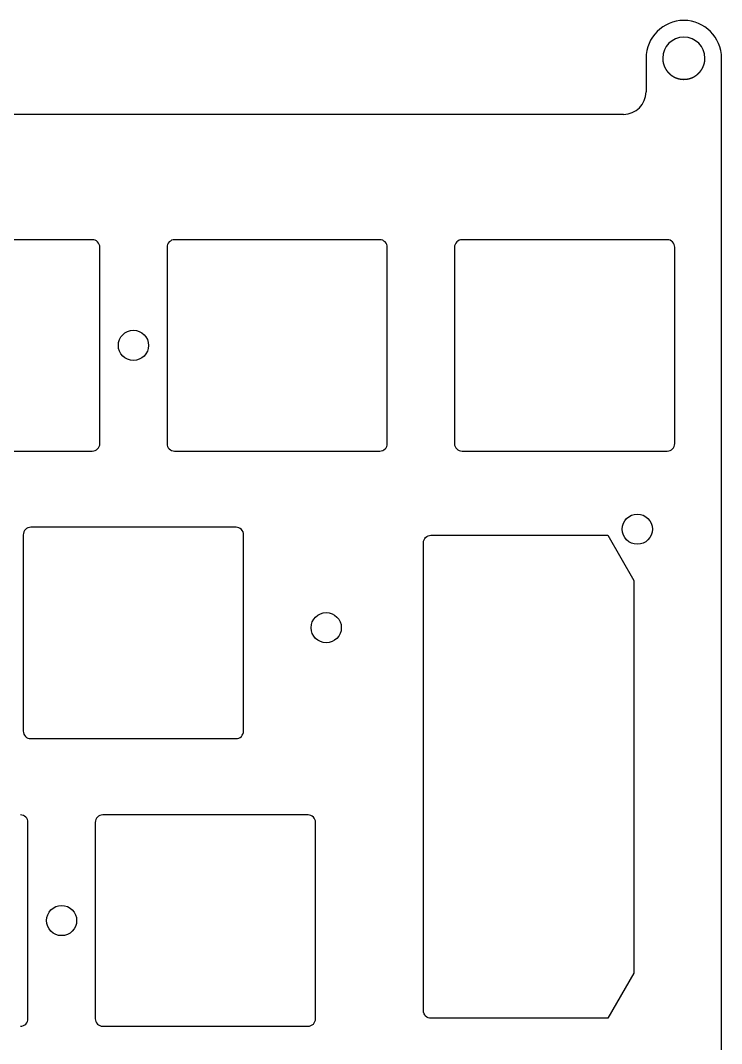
# Model space of a CAD drawing. Header units: millimetres. Extents: x -10 to 277, y -93 to 22.
# Drawn here: x 230.6 to 277.1, y -46.2 to 21.5 of the extents above; entities that cross this region are included whole.
import ezdxf

# ---------------------------------------------------------------- set-up
doc = ezdxf.new("R2010")
doc.units = ezdxf.units.MM
doc.layers.get('0').update_dxf_attribs({"linetype": 'CONTINUOUS'})
doc.layers.add('Edge.Cuts', color=53, linetype='CONTINUOUS', true_color=0xc8a339)

msp = doc.modelspace()

# ---------------------------------------------------------------- linework, layer by layer
for points in [[(240.35, 6.5), (240.35, -6.5, 0.414212391), (240.85, -7), (254.45, -7, 0.414213562), (254.95, -6.5), (254.95, 6.5, 0.414213562), (254.45, 7), (240.85, 7, 0.414212391)], [(259.4, 6.5), (259.4, -6.5, 0.414212391), (259.9, -7), (273.5, -7, 0.414213562), (274, -6.5), (274, 6.5, 0.414213562), (273.5, 7), (259.9, 7, 0.414212391)], [(257.34375, -44.075), (257.34375, -13.075, -0.414213562), (257.84375, -12.575), (269.56175, -12.575), (271.29375, -15.575), (271.29375, -41.575), (269.56175, -44.575), (257.84375, -44.575, -0.414212391)], [(235.59375, -31.6), (235.59375, -44.6, 0.414212391), (236.09375, -45.1), (249.69375, -45.1, 0.414213562), (250.19375, -44.6), (250.19375, -31.6, 0.414213562), (249.69375, -31.1), (236.09375, -31.1, 0.414212391)]]:
    msp.add_lwpolyline(points, format="xyb", close=True)
for centre in [(238.125, 0), (271.51875, -12.175), (233.3625, -38.1)]:
    msp.add_circle(centre, 1)
at = {"layer": 'Edge.Cuts', "linetype": 'CONTINUOUS'}
for p, q in [((272.1, 19.025023), (272.1, 16.8)), ((273.2, 19.025023), (273.20001, 19.019647)), ((273.20001, 19.019647), (273.20004, 19.01425)), ((273.20004, 19.01425), (273.200091, 19.008887)), ((273.200091, 19.008887), (273.200161, 19.003504)), ((273.200161, 19.003504), (273.200252, 18.998153)), ((273.200252, 18.998153), (273.200363, 18.992783)), ((273.200363, 18.992783), (273.200493, 18.987445)), ((273.200493, 18.987445), (273.200645, 18.982086)), ((273.200645, 18.982086), (273.200815, 18.976759)), ((273.200815, 18.976759), (273.201006, 18.971413)), ((275.99914, 18.97546), (275.999469, 18.986044)), ((275.999469, 18.986044), (275.999719, 18.996647)), ((275.999719, 18.996647), (275.99989, 19.007272)), ((275.99989, 19.007272), (275.999982, 19.017919)), ((275.999982, 19.017919), (276, 19.025023)), ((277.1, -90.725023), (277.1, 19.025023)), ((273.201006, 18.971413), (273.201217, 18.966096)), ((273.201217, 18.966096), (273.201448, 18.960761)), ((273.201448, 18.960761), (273.201698, 18.955454)), ((273.201698, 18.955454), (273.20197, 18.950129)), ((273.20197, 18.950129), (273.20226, 18.944832)), ((273.20226, 18.944832), (273.202571, 18.939518)), ((273.202571, 18.939518), (273.202901, 18.93423)), ((273.202901, 18.93423), (273.203252, 18.928925)), ((273.203252, 18.928925), (273.203622, 18.923646)), ((273.203622, 18.923646), (273.204013, 18.91835)), ((273.204013, 18.91835), (273.204422, 18.913079)), ((273.204422, 18.913079), (273.204853, 18.907792)), ((273.204853, 18.907792), (273.205302, 18.902529)), ((273.205302, 18.902529), (273.205773, 18.89725)), ((273.205773, 18.89725), (273.206262, 18.891994)), ((273.206262, 18.891994), (273.206772, 18.886723)), ((273.206772, 18.886723), (273.207301, 18.881475)), ((273.207301, 18.881475), (273.207851, 18.876212)), ((273.207851, 18.876212), (273.208419, 18.87097)), ((273.208419, 18.87097), (273.20901, 18.865714)), ((273.20901, 18.865714), (273.209617, 18.86048)), ((273.209617, 18.86048), (273.210247, 18.85523)), ((273.210247, 18.85523), (273.210895, 18.850002)), ((273.210895, 18.850002), (273.211565, 18.844759)), ((273.211565, 18.844759), (273.212252, 18.839537)), ((273.212252, 18.839537), (273.212962, 18.8343)), ((273.212962, 18.8343), (273.213689, 18.829084)), ((273.213689, 18.829084), (273.214439, 18.823854)), ((273.214439, 18.823854), (273.215206, 18.818643)), ((273.215206, 18.818643), (273.215995, 18.813418)), ((273.215995, 18.813418), (273.216802, 18.808212)), ((273.216802, 18.808212), (273.217631, 18.802993)), ((273.217631, 18.802993), (273.218478, 18.797793)), ((273.218478, 18.797793), (273.219348, 18.792579)), ((273.219348, 18.792579), (273.220234, 18.787383)), ((273.220234, 18.787383), (273.221144, 18.782174)), ((273.221144, 18.782174), (273.22207, 18.776983)), ((273.22207, 18.776983), (273.22302, 18.771779)), ((273.22302, 18.771779), (273.223986, 18.766592)), ((273.223986, 18.766592), (273.224976, 18.761393)), ((273.224976, 18.761393), (273.225983, 18.75621)), ((273.225983, 18.75621), (273.227012, 18.751016)), ((273.227012, 18.751016), (273.228059, 18.745837)), ((273.228059, 18.745837), (273.229129, 18.740646)), ((273.229129, 18.740646), (273.230216, 18.735471)), ((273.230216, 18.735471), (273.231327, 18.730285)), ((273.231327, 18.730285), (273.232454, 18.725113)), ((273.232454, 18.725113), (273.233605, 18.719931)), ((273.233605, 18.719931), (273.234772, 18.714763)), ((273.234772, 18.714763), (273.235963, 18.709584)), ((273.235963, 18.709584), (273.237172, 18.704419)), ((273.237172, 18.704419), (273.238403, 18.699244)), ((273.238403, 18.699244), (273.239652, 18.694082)), ((273.239652, 18.694082), (273.240924, 18.68891)), ((273.240924, 18.68891), (273.242214, 18.683751)), ((273.242214, 18.683751), (273.243526, 18.678582)), ((273.243526, 18.678582), (273.244857, 18.673427)), ((273.244857, 18.673427), (273.24621, 18.66826)), ((273.24621, 18.66826), (273.247581, 18.663107)), ((273.247581, 18.663107), (273.248976, 18.657944)), ((273.248976, 18.657944), (273.250387, 18.652793)), ((273.250387, 18.652793), (273.251823, 18.647633)), ((273.251823, 18.647633), (273.253276, 18.642484)), ((273.253276, 18.642484), (273.254752, 18.637326)), ((273.254752, 18.637326), (273.256, 18.633023)), ((273.256, 18.633023), (273.257493, 18.627938)), ((273.257493, 18.627938), (273.259011, 18.622844)), ((273.259011, 18.622844), (273.260543, 18.617769)), ((273.260543, 18.617769), (273.2621, 18.612685)), ((273.2621, 18.612685), (273.263671, 18.607621)), ((273.263671, 18.607621), (273.265266, 18.602548)), ((273.265266, 18.602548), (273.266876, 18.597495)), ((273.266876, 18.597495), (273.268509, 18.592433)), ((273.268509, 18.592433), (273.270157, 18.587392)), ((273.270157, 18.587392), (273.271829, 18.582343)), ((273.271829, 18.582343), (273.273516, 18.577314)), ((273.273516, 18.577314), (273.275226, 18.572277)), ((273.275226, 18.572277), (273.276951, 18.567261)), ((273.276951, 18.567261), (273.278699, 18.562238)), ((273.278699, 18.562238), (273.280461, 18.557235)), ((273.280461, 18.557235), (273.282248, 18.552225)), ((273.282248, 18.552225), (273.284048, 18.547236)), ((273.284048, 18.547236), (273.285872, 18.542241)), ((273.285872, 18.542241), (273.287709, 18.537266)), ((273.287709, 18.537266), (273.289571, 18.532285)), ((273.289571, 18.532285), (273.291446, 18.527324)), ((273.291446, 18.527324), (273.293345, 18.522358)), ((273.293345, 18.522358), (273.295257, 18.517413)), ((273.295257, 18.517413), (273.297193, 18.512462)), ((273.297193, 18.512462), (273.299143, 18.507532)), ((273.299143, 18.507532), (273.301116, 18.502597)), ((273.301116, 18.502597), (273.303103, 18.497683)), ((273.303103, 18.497683), (273.305113, 18.492764)), ((273.305113, 18.492764), (273.307136, 18.487865)), ((273.307136, 18.487865), (273.309183, 18.482963)), ((273.309183, 18.482963), (273.311243, 18.478081)), ((273.311243, 18.478081), (273.313327, 18.473195)), ((273.313327, 18.473195), (273.315423, 18.468329)), ((273.315423, 18.468329), (273.317543, 18.46346)), ((273.317543, 18.46346), (273.319676, 18.458612)), ((273.319676, 18.458612), (273.321833, 18.45376)), ((273.321833, 18.45376), (273.324002, 18.448929)), ((273.324002, 18.448929), (273.326195, 18.444095)), ((273.326195, 18.444095), (273.3284, 18.439281)), ((273.3284, 18.439281), (273.330629, 18.434465)), ((273.330629, 18.434465), (273.332871, 18.429669)), ((273.332871, 18.429669), (273.335135, 18.42487)), ((273.335135, 18.42487), (273.337413, 18.420092)), ((273.337413, 18.420092), (273.339714, 18.415312)), ((273.339714, 18.415312), (273.342027, 18.410552)), ((273.342027, 18.410552), (273.344363, 18.405791)), ((273.344363, 18.405791), (273.346712, 18.401049)), ((273.346712, 18.401049), (273.349084, 18.396306)), ((273.349084, 18.396306), (273.351469, 18.391583)), ((273.351469, 18.391583), (273.353876, 18.386859)), ((273.353876, 18.386859), (273.356296, 18.382155)), ((273.356296, 18.382155), (273.35874, 18.37745)), ((273.35874, 18.37745), (273.361195, 18.372765)), ((273.361195, 18.372765), (273.363673, 18.368078)), ((273.363673, 18.368078), (273.366164, 18.363412)), ((273.366164, 18.363412), (273.368678, 18.358746)), ((273.368678, 18.358746), (273.371204, 18.354099)), ((273.371204, 18.354099), (273.373753, 18.349452)), ((273.373753, 18.349452), (273.376313, 18.344825)), ((273.376313, 18.344825), (273.378898, 18.340197)), ((273.378898, 18.340197), (273.381493, 18.335589)), ((273.381493, 18.335589), (273.384112, 18.330982)), ((273.384112, 18.330982), (273.386743, 18.326394)), ((273.386743, 18.326394), (273.389397, 18.321806)), ((273.389397, 18.321806), (273.392063, 18.317238)), ((273.392063, 18.317238), (273.394752, 18.31267)), ((273.394752, 18.31267), (273.397452, 18.308122)), ((273.397452, 18.308122), (273.400176, 18.303575)), ((273.400176, 18.303575), (273.402911, 18.299046)), ((273.402911, 18.299046), (273.40567, 18.294519)), ((275.791447, 18.289828), (275.796955, 18.298826)), ((275.796955, 18.298826), (275.802393, 18.307863)), ((275.802393, 18.307863), (275.807762, 18.31694)), ((275.807762, 18.31694), (275.813062, 18.326057)), ((275.813062, 18.326057), (275.818293, 18.335212)), ((275.818293, 18.335212), (275.823453, 18.344406)), ((275.823453, 18.344406), (275.828545, 18.353638)), ((275.828545, 18.353638), (275.833566, 18.362909)), ((275.833566, 18.362909), (275.838517, 18.372218)), ((275.838517, 18.372218), (275.843398, 18.381564)), ((275.843398, 18.381564), (275.848208, 18.390947)), ((275.848208, 18.390947), (275.852948, 18.400367)), ((275.852948, 18.400367), (275.857617, 18.409824)), ((275.857617, 18.409824), (275.862215, 18.419316)), ((275.862215, 18.419316), (275.866742, 18.428845)), ((275.866742, 18.428845), (275.871197, 18.438408)), ((275.871197, 18.438408), (275.875581, 18.448006)), ((275.875581, 18.448006), (275.879892, 18.457639)), ((275.879892, 18.457639), (275.884132, 18.467305)), ((275.884132, 18.467305), (275.888299, 18.477004)), ((275.888299, 18.477004), (275.892394, 18.486736)), ((275.892394, 18.486736), (275.896415, 18.4965)), ((275.896415, 18.4965), (275.900364, 18.506295)), ((275.900364, 18.506295), (275.904239, 18.516121)), ((275.904239, 18.516121), (275.90804, 18.525976)), ((275.90804, 18.525976), (275.911768, 18.535861)), ((275.911768, 18.535861), (275.915421, 18.545775)), ((275.915421, 18.545775), (275.918999, 18.555716)), ((275.918999, 18.555716), (275.922502, 18.565684)), ((275.922502, 18.565684), (275.92593, 18.575677)), ((275.92593, 18.575677), (275.929283, 18.585696)), ((275.929283, 18.585696), (275.93256, 18.595739)), ((275.93256, 18.595739), (275.93576, 18.605804)), ((275.93576, 18.605804), (275.938884, 18.615891)), ((275.938884, 18.615891), (275.941931, 18.625999)), ((275.941931, 18.625999), (275.944, 18.633023)), ((275.944, 18.633023), (275.946951, 18.643284)), ((275.946951, 18.643284), (275.949821, 18.65355)), ((275.949821, 18.65355), (275.952609, 18.663819)), ((275.952609, 18.663819), (275.955316, 18.674092)), ((275.955316, 18.674092), (275.957942, 18.68437)), ((275.957942, 18.68437), (275.960487, 18.694653)), ((275.960487, 18.694653), (275.962951, 18.704941)), ((275.962951, 18.704941), (275.965335, 18.715235)), ((275.965335, 18.715235), (275.967638, 18.725534)), ((275.967638, 18.725534), (275.969861, 18.73584)), ((275.969861, 18.73584), (275.972005, 18.746152)), ((275.972005, 18.746152), (275.974068, 18.75647)), ((275.974068, 18.75647), (275.976052, 18.766796)), ((275.976052, 18.766796), (275.977956, 18.777129)), ((275.977956, 18.777129), (275.97978, 18.78747)), ((275.97978, 18.78747), (275.981526, 18.797819)), ((275.981526, 18.797819), (275.983192, 18.808177)), ((275.983192, 18.808177), (275.984779, 18.818543)), ((275.984779, 18.818543), (275.986287, 18.828919)), ((275.986287, 18.828919), (275.987716, 18.839305)), ((275.987716, 18.839305), (275.989067, 18.849701)), ((275.989067, 18.849701), (275.990338, 18.860108)), ((275.990338, 18.860108), (275.991531, 18.870527)), ((275.991531, 18.870527), (275.992646, 18.880957)), ((275.992646, 18.880957), (275.993681, 18.891399)), ((275.993681, 18.891399), (275.994639, 18.901855)), ((275.994639, 18.901855), (275.995517, 18.912324)), ((275.995517, 18.912324), (275.996317, 18.922807)), ((275.996317, 18.922807), (275.997039, 18.933305)), ((275.997039, 18.933305), (275.997682, 18.943818)), ((275.997682, 18.943818), (275.998247, 18.954348)), ((275.998247, 18.954348), (275.998733, 18.964895)), ((275.998733, 18.964895), (275.99914, 18.97546)), ((273.40567, 18.294519), (273.40844, 18.290011)), ((273.40844, 18.290011), (273.411233, 18.285505)), ((273.411233, 18.285505), (273.414037, 18.281017)), ((273.414037, 18.281017), (273.416865, 18.276531)), ((273.416865, 18.276531), (273.419704, 18.272063)), ((273.419704, 18.272063), (273.422566, 18.267598)), ((273.422566, 18.267598), (273.42544, 18.263151)), ((273.42544, 18.263151), (273.428336, 18.258706)), ((273.428336, 18.258706), (273.431244, 18.25428)), ((273.431244, 18.25428), (273.434175, 18.249856)), ((273.434175, 18.249856), (273.437118, 18.24545)), ((273.437118, 18.24545), (273.440083, 18.241047)), ((273.440083, 18.241047), (273.44306, 18.236662)), ((273.44306, 18.236662), (273.44606, 18.23228)), ((273.44606, 18.23228), (273.449072, 18.227916)), ((273.449072, 18.227916), (273.452106, 18.223554)), ((273.452106, 18.223554), (273.455151, 18.219211)), ((273.455151, 18.219211), (273.45822, 18.214871)), ((273.45822, 18.214871), (273.4613, 18.210549)), ((273.4613, 18.210549), (273.464402, 18.20623)), ((273.464402, 18.20623), (273.467517, 18.201929)), ((273.467517, 18.201929), (273.470654, 18.19763)), ((273.470654, 18.19763), (273.473802, 18.193351)), ((273.473802, 18.193351), (273.476973, 18.189074)), ((273.476973, 18.189074), (273.48, 18.185023)), ((273.48, 18.185023), (273.483127, 18.18087)), ((273.483127, 18.18087), (273.486277, 18.17672)), ((273.486277, 18.17672), (273.489444, 18.172582)), ((273.489444, 18.172582), (273.492633, 18.168447)), ((273.492633, 18.168447), (273.495838, 18.164323)), ((273.495838, 18.164323), (273.499066, 18.160204)), ((273.499066, 18.160204), (273.50231, 18.156097)), ((273.50231, 18.156097), (273.505575, 18.151994)), ((273.505575, 18.151994), (273.508857, 18.147904)), ((273.508857, 18.147904), (273.51216, 18.143818)), ((273.51216, 18.143818), (273.515479, 18.139745)), ((273.515479, 18.139745), (273.51882, 18.135678)), ((273.51882, 18.135678), (273.522175, 18.131623)), ((273.522175, 18.131623), (273.525552, 18.127574)), ((273.525552, 18.127574), (273.528943, 18.123539)), ((273.528943, 18.123539), (273.532356, 18.11951)), ((273.532356, 18.11951), (273.535783, 18.115495)), ((273.535783, 18.115495), (273.539232, 18.111486)), ((273.539232, 18.111486), (273.542694, 18.107492)), ((273.542694, 18.107492), (273.546177, 18.103503)), ((273.546177, 18.103503), (273.549674, 18.09953)), ((273.549674, 18.09953), (273.553192, 18.095564)), ((273.553192, 18.095564), (273.556722, 18.091613)), ((273.556722, 18.091613), (273.560274, 18.087669)), ((273.560274, 18.087669), (273.563838, 18.083741)), ((273.563838, 18.083741), (273.567423, 18.079819)), ((273.567423, 18.079819), (273.57102, 18.075915)), ((273.57102, 18.075915), (273.574638, 18.072017)), ((273.574638, 18.072017), (273.578267, 18.068136)), ((273.578267, 18.068136), (273.581917, 18.064263)), ((273.581917, 18.064263), (273.585578, 18.060406)), ((273.585578, 18.060406), (273.58926, 18.056558)), ((273.58926, 18.056558), (273.592953, 18.052727)), ((273.592953, 18.052727), (273.596666, 18.048904)), ((273.596666, 18.048904), (273.600389, 18.045098)), ((273.600389, 18.045098), (273.604133, 18.041301)), ((273.604133, 18.041301), (273.607887, 18.037522)), ((273.607887, 18.037522), (273.611661, 18.033751)), ((273.611661, 18.033751), (273.615445, 18.029999)), ((273.615445, 18.029999), (273.619248, 18.026256)), ((273.619248, 18.026256), (273.623062, 18.022531)), ((273.623062, 18.022531), (273.626895, 18.018814)), ((273.626895, 18.018814), (273.630737, 18.015117)), ((273.630737, 18.015117), (273.634598, 18.011429)), ((273.634598, 18.011429), (273.638469, 18.00776)), ((273.638469, 18.00776), (273.642359, 18.004101)), ((273.642359, 18.004101), (273.646257, 18.000461)), ((273.646257, 18.000461), (273.650175, 17.99683)), ((273.650175, 17.99683), (273.654101, 17.993219)), ((273.654101, 17.993219), (273.658046, 17.989618)), ((273.658046, 17.989618), (273.661999, 17.986036)), ((273.661999, 17.986036), (273.665971, 17.982465)), ((273.665971, 17.982465), (273.669951, 17.978914)), ((273.669951, 17.978914), (273.673949, 17.975372)), ((273.673949, 17.975372), (273.677955, 17.971852)), ((273.677955, 17.971852), (273.681979, 17.968341)), ((273.681979, 17.968341), (273.686011, 17.964851)), ((273.686011, 17.964851), (273.69006, 17.961371)), ((273.69006, 17.961371), (273.694117, 17.957912)), ((273.694117, 17.957912), (273.698192, 17.954464)), ((273.698192, 17.954464), (273.702273, 17.951037)), ((273.702273, 17.951037), (273.706373, 17.94762)), ((273.706373, 17.94762), (273.710479, 17.944224)), ((273.710479, 17.944224), (273.714603, 17.94084)), ((273.714603, 17.94084), (273.718733, 17.937476)), ((273.718733, 17.937476), (273.72288, 17.934124)), ((273.72288, 17.934124), (273.727034, 17.930793)), ((273.727034, 17.930793), (273.731205, 17.927474)), ((273.731205, 17.927474), (273.735382, 17.924176)), ((273.735382, 17.924176), (273.739576, 17.920889)), ((273.739576, 17.920889), (273.743775, 17.917624)), ((273.743775, 17.917624), (273.747992, 17.914371)), ((273.747992, 17.914371), (273.752214, 17.911139)), ((273.752214, 17.911139), (273.756453, 17.907919)), ((273.756453, 17.907919), (273.760697, 17.904721)), ((273.760697, 17.904721), (273.764958, 17.901535)), ((273.764958, 17.901535), (273.769224, 17.89837)), ((273.769224, 17.89837), (273.773507, 17.895218)), ((273.773507, 17.895218), (273.777793, 17.892088)), ((273.777793, 17.892088), (273.782097, 17.88897)), ((273.782097, 17.88897), (273.786405, 17.885874)), ((273.786405, 17.885874), (273.79073, 17.882791)), ((273.79073, 17.882791), (273.795058, 17.879729)), ((273.795058, 17.879729), (273.799404, 17.876681)), ((273.799404, 17.876681), (273.803752, 17.873654)), ((273.803752, 17.873654), (273.808118, 17.87064)), ((273.808118, 17.87064), (273.812486, 17.867648)), ((273.812486, 17.867648), (273.816872, 17.86467)), ((273.816872, 17.86467), (273.82126, 17.861713)), ((273.82126, 17.861713), (273.825665, 17.858769)), ((273.825665, 17.858769), (273.830072, 17.855848)), ((273.830072, 17.855848), (273.834496, 17.85294)), ((273.834496, 17.85294), (273.838923, 17.850054)), ((273.838923, 17.850054), (273.843366, 17.847182)), ((273.843366, 17.847182), (273.847811, 17.844331)), ((273.847811, 17.844331), (273.852273, 17.841495)), ((273.852273, 17.841495), (273.856737, 17.83868)), ((273.856737, 17.83868), (273.861216, 17.83588)), ((273.861216, 17.83588), (273.865699, 17.833101)), ((273.865699, 17.833101), (273.870196, 17.830336)), ((273.870196, 17.830336), (273.874696, 17.827594)), ((273.874696, 17.827594), (273.879212, 17.824866)), ((273.879212, 17.824866), (273.883729, 17.822159)), ((273.883729, 17.822159), (273.888262, 17.819467)), ((273.888262, 17.819467), (273.892797, 17.816797)), ((273.892797, 17.816797), (273.897347, 17.814141)), ((273.897347, 17.814141), (273.901899, 17.811508)), ((273.901899, 17.811508), (273.906466, 17.808889)), ((273.906466, 17.808889), (273.911035, 17.806292)), ((273.911035, 17.806292), (273.915619, 17.803709)), ((273.915619, 17.803709), (273.920204, 17.801149)), ((273.920204, 17.801149), (273.924805, 17.798603)), ((273.924805, 17.798603), (273.929406, 17.79608)), ((273.929406, 17.79608), (273.934023, 17.793571)), ((273.934023, 17.793571), (273.941176, 17.789729)), ((273.941176, 17.789729), (273.94582, 17.787264)), ((273.94582, 17.787264), (273.950477, 17.784814)), ((273.950477, 17.784814), (273.955146, 17.78238)), ((273.955146, 17.78238), (273.959828, 17.779963)), ((273.959828, 17.779963), (273.964521, 17.777562)), ((273.964521, 17.777562), (273.969227, 17.775177)), ((273.969227, 17.775177), (273.973943, 17.77281)), ((273.973943, 17.77281), (273.978672, 17.770458)), ((273.978672, 17.770458), (273.983411, 17.768124)), ((273.983411, 17.768124), (273.988163, 17.765806)), ((273.988163, 17.765806), (273.992924, 17.763505)), ((273.992924, 17.763505), (273.997697, 17.761221)), ((273.997697, 17.761221), (274.002479, 17.758955)), ((274.002479, 17.758955), (274.007274, 17.756705)), ((274.007274, 17.756705), (274.012076, 17.754474)), ((274.012076, 17.754474), (274.016891, 17.752258)), ((274.016891, 17.752258), (274.021714, 17.750062)), ((274.021714, 17.750062), (274.026548, 17.747882)), ((274.026548, 17.747882), (274.03139, 17.74572)), ((274.03139, 17.74572), (274.036244, 17.743575)), ((274.036244, 17.743575), (274.041104, 17.74145)), ((274.041104, 17.74145), (274.045976, 17.73934)), ((274.045976, 17.73934), (274.050854, 17.737251)), ((274.050854, 17.737251), (274.055743, 17.735178)), ((274.055743, 17.735178), (274.060638, 17.733124)), ((274.060638, 17.733124), (274.065545, 17.731087)), ((274.065545, 17.731087), (274.070456, 17.72907)), ((274.070456, 17.72907), (274.075379, 17.72707)), ((274.075379, 17.72707), (274.080306, 17.72509)), ((274.080306, 17.72509), (274.085244, 17.723127)), ((274.085244, 17.723127), (274.090187, 17.721183)), ((274.090187, 17.721183), (274.09514, 17.719258)), ((274.09514, 17.719258), (274.100097, 17.717352)), ((274.100097, 17.717352), (274.105064, 17.715463)), ((274.105064, 17.715463), (274.110034, 17.713595)), ((274.110034, 17.713595), (274.115015, 17.711744)), ((274.115015, 17.711744), (274.119999, 17.709914)), ((274.119999, 17.709914), (274.124993, 17.708101)), ((274.124993, 17.708101), (274.129989, 17.706309)), ((274.129989, 17.706309), (274.134995, 17.704534)), ((274.134995, 17.704534), (274.140003, 17.70278)), ((274.140003, 17.70278), (274.14502, 17.701044)), ((274.14502, 17.701044), (274.150039, 17.699329)), ((274.150039, 17.699329), (274.155068, 17.697631)), ((274.155068, 17.697631), (274.160098, 17.695954)), ((274.160098, 17.695954), (274.165137, 17.694295)), ((274.165137, 17.694295), (274.170176, 17.692658)), ((274.170176, 17.692658), (274.175225, 17.691038)), ((274.175225, 17.691038), (274.180274, 17.689439)), ((274.180274, 17.689439), (274.185331, 17.687858)), ((274.185331, 17.687858), (274.190389, 17.686299)), ((274.190389, 17.686299), (274.195455, 17.684758)), ((274.195455, 17.684758), (274.200521, 17.683237)), ((274.200521, 17.683237), (274.205595, 17.681736)), ((274.205595, 17.681736), (274.210668, 17.680255)), ((274.210668, 17.680255), (274.215749, 17.678793)), ((274.215749, 17.678793), (274.220829, 17.677352)), ((274.220829, 17.677352), (274.225917, 17.67593)), ((274.225917, 17.67593), (274.231004, 17.674529)), ((274.231004, 17.674529), (274.236098, 17.673146)), ((274.236098, 17.673146), (274.24119, 17.671785)), ((274.24119, 17.671785), (274.24629, 17.670442)), ((274.24629, 17.670442), (274.255384, 17.6681)), ((274.255384, 17.6681), (274.265577, 17.665553)), ((274.265577, 17.665553), (274.275803, 17.663079)), ((274.275803, 17.663079), (274.286061, 17.660681)), ((274.286061, 17.660681), (274.296349, 17.658358)), ((274.296349, 17.658358), (274.306665, 17.65611)), ((274.306665, 17.65611), (274.317009, 17.653938)), ((274.317009, 17.653938), (274.327378, 17.651842)), ((274.327378, 17.651842), (274.332572, 17.650823)), ((274.332572, 17.650823), (274.337772, 17.649824)), ((274.337772, 17.649824), (274.342977, 17.648843)), ((274.342977, 17.648843), (274.348188, 17.647882)), ((274.348188, 17.647882), (274.353404, 17.64694)), ((274.353404, 17.64694), (274.358626, 17.646018)), ((274.358626, 17.646018), (274.363852, 17.645115)), ((274.363852, 17.645115), (274.369083, 17.644232)), ((274.369083, 17.644232), (274.374319, 17.643368)), ((274.374319, 17.643368), (274.379559, 17.642523)), ((274.379559, 17.642523), (274.384803, 17.641698)), ((274.384803, 17.641698), (274.390051, 17.640893)), ((274.390051, 17.640893), (274.395303, 17.640108)), ((274.395303, 17.640108), (274.400559, 17.639342)), ((274.400559, 17.639342), (274.405818, 17.638596)), ((274.405818, 17.638596), (274.41108, 17.637869)), ((274.41108, 17.637869), (274.416345, 17.637163)), ((274.416345, 17.637163), (274.421614, 17.636476)), ((274.421614, 17.636476), (274.426884, 17.635809)), ((274.426884, 17.635809), (274.432158, 17.635162)), ((274.432158, 17.635162), (274.437433, 17.634535)), ((274.437433, 17.634535), (274.442712, 17.633927)), ((274.442712, 17.633927), (274.447991, 17.63334)), ((274.447991, 17.63334), (274.453273, 17.632773)), ((274.453273, 17.632773), (274.458555, 17.632225)), ((274.458555, 17.632225), (274.46384, 17.631697)), ((274.46384, 17.631697), (274.469125, 17.63119)), ((274.469125, 17.63119), (274.474413, 17.630702)), ((274.474413, 17.630702), (274.479699, 17.630235)), ((274.479699, 17.630235), (274.484988, 17.629787)), ((274.484988, 17.629787), (274.490276, 17.62936)), ((274.490276, 17.62936), (274.495566, 17.628953)), ((274.495566, 17.628953), (274.500853, 17.628565)), ((274.500853, 17.628565), (274.506143, 17.628198)), ((274.506143, 17.628198), (274.511431, 17.627851)), ((274.511431, 17.627851), (274.51672, 17.627524)), ((274.51672, 17.627524), (274.522006, 17.627217)), ((274.522006, 17.627217), (274.527294, 17.62693)), ((274.527294, 17.62693), (274.532578, 17.626663)), ((274.532578, 17.626663), (274.537864, 17.626417)), ((274.537864, 17.626417), (274.543146, 17.62619)), ((274.543146, 17.62619), (274.548429, 17.625984)), ((274.548429, 17.625984), (274.553707, 17.625797)), ((274.553707, 17.625797), (274.558986, 17.625631)), ((274.558986, 17.625631), (274.564261, 17.625485)), ((274.564261, 17.625485), (274.569536, 17.625359)), ((274.569536, 17.625359), (274.574806, 17.625253)), ((274.574806, 17.625253), (274.580076, 17.625167)), ((274.580076, 17.625167), (274.585341, 17.625101)), ((274.585341, 17.625101), (274.590606, 17.625055)), ((274.590606, 17.625055), (274.6, 17.625023)), ((274.6, 17.625023), (274.610505, 17.625063)), ((274.610505, 17.625063), (274.621022, 17.625183)), ((274.621022, 17.625183), (274.63155, 17.625383)), ((274.63155, 17.625383), (274.642088, 17.625663)), ((274.642088, 17.625663), (274.652635, 17.626024)), ((274.652635, 17.626024), (274.663189, 17.626464)), ((274.663189, 17.626464), (274.673749, 17.626985)), ((274.673749, 17.626985), (274.684313, 17.627586)), ((274.684313, 17.627586), (274.69488, 17.628268)), ((274.69488, 17.628268), (274.705449, 17.629029)), ((274.705449, 17.629029), (274.716018, 17.629871)), ((274.716018, 17.629871), (274.726585, 17.630793)), ((274.726585, 17.630793), (274.737149, 17.631795)), ((274.737149, 17.631795), (274.74771, 17.632877)), ((274.74771, 17.632877), (274.758264, 17.634038)), ((274.758264, 17.634038), (274.768811, 17.635279)), ((274.768811, 17.635279), (274.77935, 17.6366)), ((274.77935, 17.6366), (274.789878, 17.638)), ((274.789878, 17.638), (274.800394, 17.639479)), ((274.800394, 17.639479), (274.810897, 17.641037)), ((274.810897, 17.641037), (274.821385, 17.642674)), ((274.821385, 17.642674), (274.831857, 17.644389)), ((274.831857, 17.644389), (274.837087, 17.645276)), ((274.837087, 17.645276), (274.842312, 17.646182)), ((274.842312, 17.646182), (274.847532, 17.647108)), ((274.847532, 17.647108), (274.852747, 17.648053)), ((274.852747, 17.648053), (274.857956, 17.649018)), ((274.857956, 17.649018), (274.863161, 17.650002)), ((274.863161, 17.650002), (274.86836, 17.651005)), ((274.86836, 17.651005), (274.873553, 17.652027)), ((274.873553, 17.652027), (274.87874, 17.653069)), ((274.87874, 17.653069), (274.883921, 17.65413)), ((274.883921, 17.65413), (274.889095, 17.65521)), ((274.889095, 17.65521), (274.894264, 17.656309)), ((274.894264, 17.656309), (274.899425, 17.657427)), ((274.899425, 17.657427), (274.90458, 17.658564)), ((274.90458, 17.658564), (274.909727, 17.65972)), ((274.909727, 17.65972), (274.914867, 17.660895)), ((274.914867, 17.660895), (274.92, 17.662088)), ((274.92, 17.662088), (274.925126, 17.663301)), ((274.925126, 17.663301), (274.930243, 17.664532)), ((274.930243, 17.664532), (274.935352, 17.665782)), ((274.935352, 17.665782), (274.944615, 17.6681)), ((274.944615, 17.6681), (274.954795, 17.670727)), ((274.954795, 17.670727), (274.964966, 17.673433)), ((274.964966, 17.673433), (274.975125, 17.67622)), ((274.975125, 17.67622), (274.985273, 17.679085)), ((274.985273, 17.679085), (274.995406, 17.682031)), ((274.995406, 17.682031), (275.005526, 17.685055)), ((275.005526, 17.685055), (275.015629, 17.688157)), ((275.015629, 17.688157), (275.025716, 17.691338)), ((275.025716, 17.691338), (275.035785, 17.694597)), ((275.035785, 17.694597), (275.045834, 17.697934)), ((275.045834, 17.697934), (275.055863, 17.701349)), ((275.055863, 17.701349), (275.065871, 17.70484)), ((275.065871, 17.70484), (275.075855, 17.708408)), ((275.075855, 17.708408), (275.085815, 17.712052)), ((275.085815, 17.712052), (275.095749, 17.715771)), ((275.095749, 17.715771), (275.105656, 17.719566)), ((275.105656, 17.719566), (275.115535, 17.723436)), ((275.115535, 17.723436), (275.125385, 17.72738)), ((275.125385, 17.72738), (275.135204, 17.731397)), ((275.135204, 17.731397), (275.144991, 17.735488)), ((275.144991, 17.735488), (275.154744, 17.739651)), ((275.154744, 17.739651), (275.164462, 17.743886)), ((275.164462, 17.743886), (275.174144, 17.748193)), ((275.174144, 17.748193), (275.183788, 17.75257)), ((275.183788, 17.75257), (275.193393, 17.757017)), ((275.193393, 17.757017), (275.202958, 17.761534)), ((275.202958, 17.761534), (275.212481, 17.766119)), ((275.212481, 17.766119), (275.221961, 17.770772)), ((275.221961, 17.770772), (275.231396, 17.775492)), ((275.231396, 17.775492), (275.240785, 17.780279)), ((275.240785, 17.780279), (275.250126, 17.785131)), ((275.250126, 17.785131), (275.258823, 17.789729)), ((275.258823, 17.789729), (275.26804, 17.79469)), ((275.26804, 17.79469), (275.277224, 17.799724)), ((275.277224, 17.799724), (275.286377, 17.804831)), ((275.286377, 17.804831), (275.295495, 17.810011)), ((275.295495, 17.810011), (275.304581, 17.815264)), ((275.304581, 17.815264), (275.313632, 17.82059)), ((275.313632, 17.82059), (275.322649, 17.825987)), ((275.322649, 17.825987), (275.331631, 17.831457)), ((275.331631, 17.831457), (275.340577, 17.836998)), ((275.340577, 17.836998), (275.349487, 17.842611)), ((275.349487, 17.842611), (275.358361, 17.848295)), ((275.358361, 17.848295), (275.367197, 17.85405)), ((275.367197, 17.85405), (275.375995, 17.859876)), ((275.375995, 17.859876), (275.384755, 17.865772)), ((275.384755, 17.865772), (275.393476, 17.871738)), ((275.393476, 17.871738), (275.402157, 17.877773)), ((275.402157, 17.877773), (275.410797, 17.883877)), ((275.410797, 17.883877), (275.419397, 17.89005)), ((275.419397, 17.89005), (275.427955, 17.896292)), ((275.427955, 17.896292), (275.436471, 17.902601)), ((275.436471, 17.902601), (275.444944, 17.908978)), ((275.444944, 17.908978), (275.453373, 17.915421)), ((275.453373, 17.915421), (275.461757, 17.921931)), ((275.461757, 17.921931), (275.470097, 17.928507)), ((275.470097, 17.928507), (275.47839, 17.935148)), ((275.47839, 17.935148), (275.486636, 17.941854)), ((275.486636, 17.941854), (275.494835, 17.948624)), ((275.494835, 17.948624), (275.502985, 17.955458)), ((275.502985, 17.955458), (275.511087, 17.962354)), ((275.511087, 17.962354), (275.519138, 17.969313)), ((275.519138, 17.969313), (275.527138, 17.976333)), ((275.527138, 17.976333), (275.535086, 17.983413)), ((275.535086, 17.983413), (275.542982, 17.990554)), ((275.542982, 17.990554), (275.550825, 17.997754)), ((275.550825, 17.997754), (275.558612, 18.005012)), ((275.558612, 18.005012), (275.566345, 18.012328)), ((275.566345, 18.012328), (275.574021, 18.0197)), ((275.574021, 18.0197), (275.58164, 18.027128)), ((275.58164, 18.027128), (275.589201, 18.03461)), ((275.589201, 18.03461), (275.596702, 18.042146)), ((275.596702, 18.042146), (275.604144, 18.049735)), ((275.604144, 18.049735), (275.611524, 18.057375)), ((275.611524, 18.057375), (275.618842, 18.065066)), ((275.618842, 18.065066), (275.626097, 18.072806)), ((275.626097, 18.072806), (275.633288, 18.080595)), ((275.633288, 18.080595), (275.640414, 18.08843)), ((275.640414, 18.08843), (275.647473, 18.096311)), ((275.647473, 18.096311), (275.654465, 18.104237)), ((275.654465, 18.104237), (275.661389, 18.112205)), ((275.661389, 18.112205), (275.668243, 18.120216)), ((275.668243, 18.120216), (275.675027, 18.128266)), ((275.675027, 18.128266), (275.681739, 18.136356)), ((275.681739, 18.136356), (275.688379, 18.144483)), ((275.688379, 18.144483), (275.694945, 18.152646)), ((275.694945, 18.152646), (275.701436, 18.160843)), ((275.701436, 18.160843), (275.707852, 18.169073)), ((275.707852, 18.169073), (275.714191, 18.177335)), ((275.714191, 18.177335), (275.72, 18.185023)), ((275.72, 18.185023), (275.72633, 18.19353)), ((275.72633, 18.19353), (275.732592, 18.202078)), ((275.732592, 18.202078), (275.738786, 18.210669)), ((275.738786, 18.210669), (275.744911, 18.2193)), ((275.744911, 18.2193), (275.750968, 18.227973)), ((275.750968, 18.227973), (275.756957, 18.236687)), ((275.756957, 18.236687), (275.762877, 18.245443)), ((275.762877, 18.245443), (275.768728, 18.254239)), ((275.768728, 18.254239), (275.774511, 18.263075)), ((275.774511, 18.263075), (275.780225, 18.271953)), ((275.780225, 18.271953), (275.785871, 18.28087)), ((275.785871, 18.28087), (275.791447, 18.289828)), ((270.6, 15.3), (219.8295, 15.3)), ((235.4, 7), (221.8, 7)), ((235.9, -6.5), (235.9, 6.5)), ((221.8, -7), (235.4, -7)), ((244.925, -12.05), (231.325, -12.05)), ((230.825, -12.55), (230.825, -25.55)), ((245.425, -25.55), (245.425, -12.55)), ((231.325, -26.05), (244.925, -26.05)), ((231.1375, -44.6), (231.1375, -31.6))]:
    msp.add_line(p, q, dxfattribs=at)
at = {"layer": 'Edge.Cuts'}
msp.add_circle((250.9012, -18.7), 1, dxfattribs=at)
for centre, radius, start, end in [((274.6, 19.025023), 2.5, 0, 180), ((274.6, 19.025023), 1.4, 0, 180), ((270.599999, 16.800001), 1.500001, -89.9999618, -0.0000382), ((235.400038, 6.500044), 0.499956, -0.00504241, 90.00435486), ((235.400038, -6.499956), 0.499962, -90.0043541, -0.00504241), ((231.325038, -12.549956), 0.500038, -269.99564514, -179.99495835), ((244.925038, -12.549956), 0.499956, -0.00504241, 90.00435486), ((231.325038, -25.549956), 0.500044, -179.99495835, -90.0043541), ((244.925038, -25.549956), 0.499962, -90.0043541, -0.00504241), ((230.637538, -31.599956), 0.499956, -0.00504241, 90.00435486), ((230.637538, -44.599956), 0.499962, -90.0043541, -0.00504241)]:
    msp.add_arc(centre, radius, start, end, dxfattribs=at)

doc.saveas('drawing.dxf')
